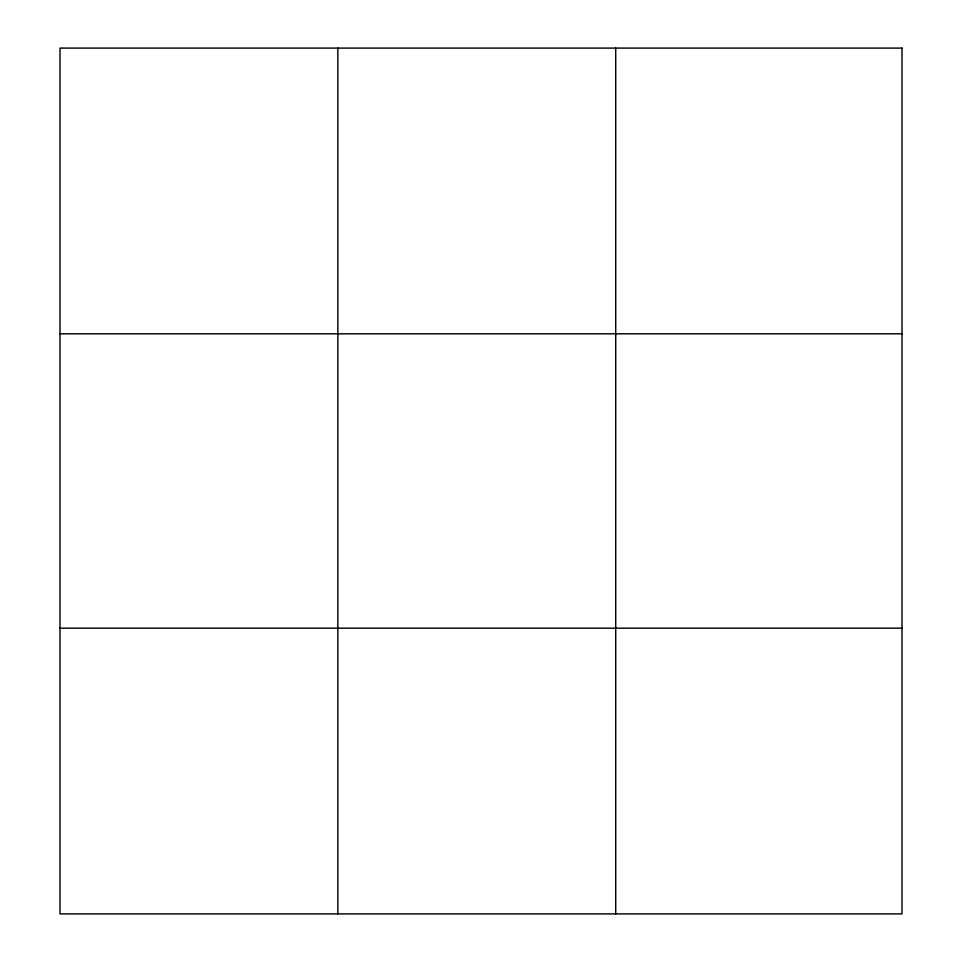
<?xml version="1.0" encoding="UTF-8"?>
<svg xmlns="http://www.w3.org/2000/svg" width="962" height="962" viewBox="0 0 962 962"><rect width="100%" height="100%" fill="white"/><g stroke="black" fill="none" stroke-linecap="round" stroke-linejoin="round"><path stroke-width="1.44" d="M337.854 913.9L337.854 48.1M615.716 913.9L615.716 48.1M60.005 333.814L901.995 333.814M60.005 628.186L901.995 628.186M901.995 48.1L901.995 913.9L60.005 913.9L60.005 48.1L901.995 48.1"/></g></svg>
